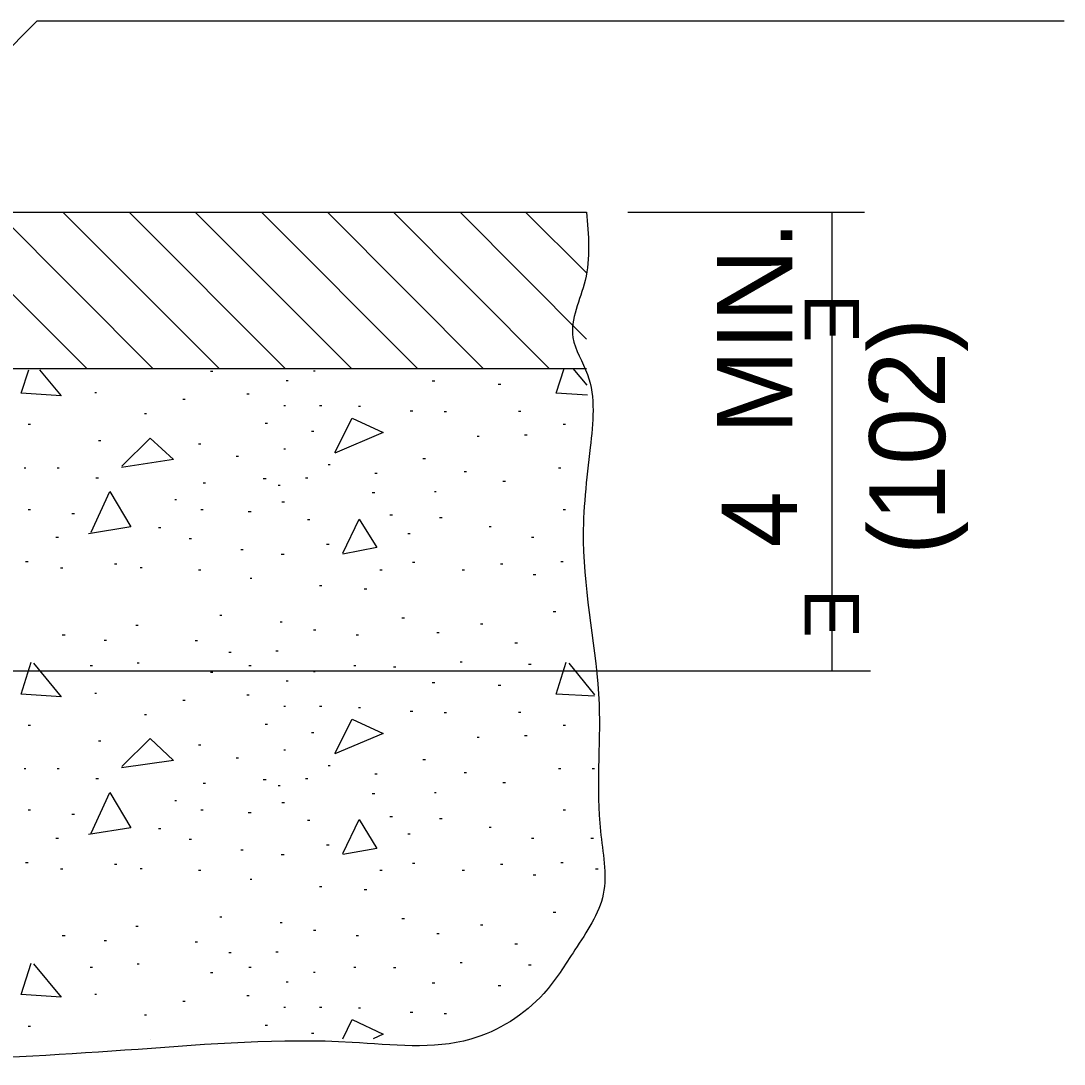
# Model space of a CAD drawing. Extents: x 74609 to 75969, y 51431 to 52244.
# Drawn here: x 75569.04 to 75599.99, y 51918.47 to 51949.42 of the extents above; entities that cross this region are included whole.
import ezdxf

# ---------------------------------------------------------------- set-up
doc = ezdxf.new("R2010")
doc.units = 0
doc.layers.add('Design_EX_Roadway Notes', color=7, linetype='Continuous')
doc.layers.add('Topo_Building', color=7, linetype='Continuous')

msp = doc.modelspace()

# ---------------------------------------------------------------- linework, layer by layer
at = {"layer": 'Design_EX_Roadway Notes'}
for p, q in [((75563.837, 51943.746), (75569.52, 51949.418)), ((75569.52, 51949.418), (75599.988, 51949.418)), ((75587.046, 51943.746), (75594.069, 51943.746)), ((75593.096, 51943.746), (75593.096, 51930.141)), ((75565.05, 51930.141), (75594.248, 51930.141))]:
    msp.add_line(p, q, dxfattribs=at)
at = {"layer": 'Topo_Building'}
for p, q in [((75557.669, 51943.746), (75585.819, 51943.746)), ((75563.85, 51939.108), (75585.819, 51939.108)), ((75574.668, 51939.027), (75574.736, 51939.027)), ((75577.718, 51939.041), (75577.773, 51939.041)), ((75576.905, 51938.751), (75576.972, 51938.751)), ((75581.237, 51938.738), (75581.319, 51938.738)), ((75583.196, 51938.64), (75583.278, 51938.64)), ((75571.232, 51938.394), (75571.286, 51938.394)), ((75575.745, 51938.351), (75575.814, 51938.351)), ((75573.84, 51938.199), (75573.909, 51938.199)), ((75576.837, 51938.007), (75576.891, 51938.007)), ((75577.896, 51938.007), (75577.967, 51938.007)), ((75579.056, 51937.992), (75579.111, 51937.992)), ((75572.708, 51937.772), (75572.765, 51937.772)), ((75580.587, 51937.854), (75580.671, 51937.854)), ((75581.595, 51937.827), (75581.664, 51937.827)), ((75583.805, 51937.841), (75583.872, 51937.841)), ((75569.258, 51937.454), (75569.328, 51937.454)), ((75576.284, 51937.481), (75576.353, 51937.481)), ((75585.128, 51937.454), (75585.197, 51937.454)), ((75577.662, 51937.245), (75577.733, 51937.245)), ((75582.575, 51937.097), (75582.632, 51937.097)), ((75583.983, 51937.137), (75584.054, 51937.137)), ((75571.343, 51936.972), (75571.413, 51936.972)), ((75574.311, 51936.875), (75574.379, 51936.875)), ((75576.837, 51936.723), (75576.891, 51936.723)), ((75575.427, 51936.501), (75575.496, 51936.501)), ((75580.961, 51936.434), (75581.045, 51936.434)), ((75569.136, 51936.158), (75569.19, 51936.158)), ((75570.116, 51936.158), (75570.171, 51936.158)), ((75578.159, 51936.255), (75578.216, 51936.255)), ((75582.188, 51936.048), (75582.258, 51936.048)), ((75584.99, 51936.158), (75585.059, 51936.158)), ((75571.259, 51935.867), (75571.343, 51935.867)), ((75576.228, 51935.84), (75576.312, 51935.84)), ((75577.484, 51935.867), (75577.553, 51935.867)), ((75579.539, 51936.006), (75579.608, 51936.006)), ((75583.335, 51935.759), (75583.416, 51935.759)), ((75574.446, 51935.715), (75574.517, 51935.715)), ((75576.669, 51935.648), (75576.726, 51935.648)), ((75581.306, 51935.453), (75581.361, 51935.453)), ((75573.605, 51935.217), (75573.66, 51935.217)), ((75576.78, 51935.15), (75576.864, 51935.15)), ((75579.456, 51935.426), (75579.539, 51935.426)), ((75569.258, 51934.928), (75569.328, 51934.928)), ((75574.379, 51934.928), (75574.446, 51934.928)), ((75575.786, 51934.86), (75575.868, 51934.86)), ((75585.128, 51934.928), (75585.197, 51934.928)), ((75570.555, 51934.806), (75570.626, 51934.806)), ((75577.538, 51934.628), (75577.607, 51934.628)), ((75579.981, 51934.763), (75580.065, 51934.763)), ((75581.457, 51934.682), (75581.54, 51934.682)), ((75573.125, 51934.392), (75573.192, 51934.392)), ((75580.52, 51934.211), (75580.587, 51934.211)), ((75582.935, 51934.419), (75582.989, 51934.419)), ((75570.074, 51934.101), (75570.155, 51934.101)), ((75574.034, 51934.059), (75574.103, 51934.059)), ((75578.105, 51933.894), (75578.186, 51933.894)), ((75584.189, 51934.101), (75584.259, 51934.101)), ((75575.567, 51933.741), (75575.634, 51933.741)), ((75576.764, 51933.603), (75576.848, 51933.603)), ((75569.177, 51933.384), (75569.258, 51933.384)), ((75571.812, 51933.314), (75571.881, 51933.314)), ((75580.658, 51933.357), (75580.725, 51933.357)), ((75583.265, 51933.314), (75583.335, 51933.314)), ((75585.059, 51933.384), (75585.128, 51933.384)), ((75570.212, 51933.189), (75570.281, 51933.189)), ((75572.573, 51933.206), (75572.64, 51933.206)), ((75574.311, 51933.135), (75574.379, 51933.135)), ((75579.692, 51933.135), (75579.761, 51933.135)), ((75582.134, 51933.135), (75582.204, 51933.135)), ((75584.232, 51932.997), (75584.316, 51932.997)), ((75575.841, 51932.889), (75575.895, 51932.889)), ((75577.896, 51932.667), (75577.967, 51932.667)), ((75579.222, 51932.57), (75579.306, 51932.57)), ((75574.944, 51931.784), (75574.998, 51931.784)), ((75584.825, 51931.893), (75584.906, 51931.893)), ((75572.445, 51931.494), (75572.516, 51931.494)), ((75576.726, 51931.589), (75576.794, 51931.589)), ((75580.341, 51931.713), (75580.422, 51931.713)), ((75582.672, 51931.535), (75582.74, 51931.535)), ((75570.266, 51931.205), (75570.35, 51931.205)), ((75577.718, 51931.356), (75577.787, 51931.356)), ((75578.987, 51931.205), (75579.056, 51931.205)), ((75581.375, 51931.272), (75581.445, 51931.272)), ((75571.508, 51931.05), (75571.577, 51931.05)), ((75574.214, 51931.037), (75574.283, 51931.037)), ((75583.694, 51930.969), (75583.775, 51930.969)), ((75575.207, 51930.693), (75575.274, 51930.693)), ((75576.602, 51930.734), (75576.669, 51930.734)), ((75571.097, 51930.293), (75571.164, 51930.293)), ((75572.489, 51930.377), (75572.546, 51930.377)), ((75575.801, 51930.293), (75575.868, 51930.293)), ((75578.919, 51930.293), (75578.973, 51930.293)), ((75580.092, 51930.252), (75580.16, 51930.252)), ((75582.066, 51930.404), (75582.134, 51930.404)), ((75584.094, 51930.335), (75584.175, 51930.335)), ((75574.668, 51930.099), (75574.736, 51930.099)), ((75577.718, 51930.113), (75577.773, 51930.113)), ((75576.905, 51929.837), (75576.972, 51929.837)), ((75581.237, 51929.796), (75581.319, 51929.796)), ((75583.196, 51929.712), (75583.278, 51929.712)), ((75571.232, 51929.477), (75571.286, 51929.477)), ((75573.84, 51929.271), (75573.909, 51929.271)), ((75575.745, 51929.423), (75575.814, 51929.423)), ((75576.837, 51929.093), (75576.891, 51929.093)), ((75577.896, 51929.093), (75577.967, 51929.093)), ((75579.056, 51929.049), (75579.111, 51929.049)), ((75580.587, 51928.941), (75580.671, 51928.941)), ((75572.708, 51928.844), (75572.765, 51928.844)), ((75581.595, 51928.898), (75581.664, 51928.898)), ((75583.805, 51928.914), (75583.872, 51928.914)), ((75569.258, 51928.527), (75569.328, 51928.527)), ((75576.284, 51928.554), (75576.353, 51928.554)), ((75585.128, 51928.527), (75585.197, 51928.527)), ((75571.343, 51928.058), (75571.413, 51928.058)), ((75577.662, 51928.307), (75577.733, 51928.307)), ((75582.575, 51928.169), (75582.632, 51928.169)), ((75583.983, 51928.223), (75584.054, 51928.223)), ((75574.311, 51927.947), (75574.379, 51927.947)), ((75576.837, 51927.795), (75576.891, 51927.795)), ((75575.427, 51927.56), (75575.496, 51927.56)), ((75580.961, 51927.506), (75581.045, 51927.506)), ((75569.136, 51927.243), (75569.19, 51927.243)), ((75570.116, 51927.243), (75570.171, 51927.243)), ((75578.159, 51927.327), (75578.216, 51927.327)), ((75579.539, 51927.078), (75579.608, 51927.078)), ((75582.188, 51927.119), (75582.258, 51927.119)), ((75584.99, 51927.243), (75585.059, 51927.243)), ((75585.984, 51927.243), (75586.055, 51927.243)), ((75571.259, 51926.94), (75571.343, 51926.94)), ((75574.446, 51926.802), (75574.517, 51926.802)), ((75576.228, 51926.913), (75576.312, 51926.913)), ((75577.484, 51926.94), (75577.553, 51926.94)), ((75583.335, 51926.829), (75583.416, 51926.829)), ((75576.669, 51926.732), (75576.726, 51926.732)), ((75579.456, 51926.496), (75579.539, 51926.496)), ((75581.306, 51926.526), (75581.361, 51926.526)), ((75573.605, 51926.291), (75573.66, 51926.291)), ((75576.78, 51926.235), (75576.864, 51926.235)), ((75569.258, 51926.016), (75569.328, 51926.016)), ((75570.555, 51925.89), (75570.626, 51925.89)), ((75574.379, 51926.016), (75574.446, 51926.016)), ((75575.786, 51925.932), (75575.868, 51925.932)), ((75585.128, 51926.016), (75585.197, 51926.016)), ((75577.538, 51925.71), (75577.607, 51925.71)), ((75579.981, 51925.821), (75580.065, 51925.821)), ((75581.457, 51925.754), (75581.54, 51925.754)), ((75573.125, 51925.464), (75573.192, 51925.464)), ((75580.52, 51925.299), (75580.587, 51925.299)), ((75582.935, 51925.505), (75582.989, 51925.505)), ((75570.074, 51925.175), (75570.155, 51925.175)), ((75574.034, 51925.148), (75574.103, 51925.148)), ((75578.105, 51924.98), (75578.186, 51924.98)), ((75584.189, 51925.175), (75584.259, 51925.175)), ((75585.944, 51925.175), (75586.025, 51925.175)), ((75575.567, 51924.828), (75575.634, 51924.828)), ((75576.764, 51924.69), (75576.848, 51924.69)), ((75569.177, 51924.456), (75569.258, 51924.456)), ((75571.812, 51924.401), (75571.881, 51924.401)), ((75580.658, 51924.428), (75580.725, 51924.428)), ((75583.265, 51924.401), (75583.335, 51924.401)), ((75585.059, 51924.456), (75585.128, 51924.456)), ((75570.212, 51924.263), (75570.281, 51924.263)), ((75572.573, 51924.278), (75572.64, 51924.278)), ((75574.311, 51924.221), (75574.379, 51924.221)), ((75579.692, 51924.221), (75579.761, 51924.221)), ((75582.134, 51924.221), (75582.204, 51924.221)), ((75584.232, 51924.083), (75584.316, 51924.083)), ((75586.082, 51924.263), (75586.163, 51924.263)), ((75575.841, 51923.958), (75575.895, 51923.958)), ((75577.896, 51923.736), (75577.967, 51923.736)), ((75579.222, 51923.655), (75579.306, 51923.655)), ((75574.944, 51922.841), (75574.998, 51922.841)), ((75580.341, 51922.787), (75580.422, 51922.787)), ((75584.825, 51922.979), (75584.906, 51922.979)), ((75572.445, 51922.566), (75572.516, 51922.566)), ((75576.726, 51922.676), (75576.794, 51922.676)), ((75577.718, 51922.44), (75577.787, 51922.44)), ((75582.672, 51922.607), (75582.74, 51922.607)), ((75570.266, 51922.289), (75570.35, 51922.289)), ((75571.508, 51922.139), (75571.577, 51922.139)), ((75578.987, 51922.289), (75579.056, 51922.289)), ((75581.375, 51922.344), (75581.445, 51922.344)), ((75574.214, 51922.095), (75574.283, 51922.095)), ((75583.694, 51922.041), (75583.775, 51922.041)), ((75575.207, 51921.779), (75575.274, 51921.779)), ((75576.602, 51921.806), (75576.669, 51921.806)), ((75571.097, 51921.351), (75571.164, 51921.351)), ((75572.489, 51921.449), (75572.546, 51921.449)), ((75575.801, 51921.351), (75575.868, 51921.351)), ((75577.718, 51921.2), (75577.773, 51921.2)), ((75578.919, 51921.351), (75578.973, 51921.351)), ((75580.092, 51921.338), (75580.16, 51921.338)), ((75582.066, 51921.489), (75582.134, 51921.489)), ((75584.094, 51921.419), (75584.175, 51921.419)), ((75574.668, 51921.186), (75574.736, 51921.186)), ((75576.905, 51920.91), (75576.972, 51920.91)), ((75581.237, 51920.883), (75581.319, 51920.883)), ((75583.196, 51920.799), (75583.278, 51920.799)), ((75571.232, 51920.55), (75571.286, 51920.55)), ((75573.84, 51920.343), (75573.909, 51920.343)), ((75575.745, 51920.51), (75575.814, 51920.51)), ((75576.837, 51920.165), (75576.891, 51920.165)), ((75577.896, 51920.165), (75577.967, 51920.165)), ((75579.056, 51920.138), (75579.111, 51920.138)), ((75580.587, 51920.013), (75580.671, 51920.013)), ((75581.595, 51919.97), (75581.664, 51919.97)), ((75572.708, 51919.929), (75572.765, 51919.929)), ((75569.258, 51919.596), (75569.328, 51919.596)), ((75576.284, 51919.626), (75576.353, 51919.626)), ((75577.662, 51919.391), (75577.733, 51919.391))]:
    msp.add_line(p, q, dxfattribs=at)
for points in [[(75570.996, 51939.108), (75566.361, 51943.746)], [(75572.957, 51939.108), (75568.322, 51943.746)], [(75574.917, 51939.108), (75570.281, 51943.746)], [(75576.875, 51939.108), (75572.255, 51943.746)], [(75578.849, 51939.108), (75574.214, 51943.746)], [(75580.809, 51939.108), (75576.174, 51943.746)], [(75582.756, 51939.108), (75578.132, 51943.746)], [(75584.714, 51939.108), (75580.092, 51943.746)], [(75585.819, 51939.978), (75582.066, 51943.746)], [(75585.819, 51941.939), (75584.01, 51943.746)], [(75569.052, 51938.378), (75569.274, 51939.068)], [(75569.591, 51939.068), (75570.239, 51938.297)], [(75584.922, 51938.378), (75585.155, 51939.108)], [(75585.417, 51939.108), (75585.833, 51938.613)], [(75570.239, 51938.297), (75569.052, 51938.378)], [(75585.846, 51938.31), (75584.922, 51938.378)], [(75578.354, 51936.612), (75578.865, 51937.634), (75579.788, 51937.208), (75578.354, 51936.599)], [(75572.033, 51936.212), (75572.876, 51937.04), (75573.566, 51936.407), (75572.019, 51936.171)], [(75571.124, 51934.254), (75571.676, 51935.453), (75572.297, 51934.406), (75571.04, 51934.197)], [(75578.586, 51933.632), (75579.071, 51934.638), (75579.596, 51933.797), (75578.586, 51933.603)], [(75569.412, 51930.362), (75570.239, 51929.366), (75569.052, 51929.45), (75569.342, 51930.39)], [(75584.922, 51929.45), (75585.212, 51930.39)], [(75585.294, 51930.362), (75586.055, 51929.423)], [(75586.055, 51929.382), (75584.922, 51929.45)], [(75578.354, 51927.684), (75578.865, 51928.706), (75579.788, 51928.278), (75578.354, 51927.671)], [(75572.033, 51927.297), (75572.876, 51928.127), (75573.566, 51927.479), (75572.019, 51927.257)], [(75571.124, 51925.326), (75571.676, 51926.526), (75572.297, 51925.478), (75571.04, 51925.283)], [(75578.586, 51924.719), (75579.071, 51925.727), (75579.596, 51924.869), (75578.586, 51924.69)], [(75569.412, 51921.449), (75570.239, 51920.454), (75569.052, 51920.538), (75569.342, 51921.462)], [(75578.586, 51919.226), (75578.865, 51919.791)], [(75578.865, 51919.791), (75579.788, 51919.364)], [(75579.788, 51919.364), (75579.485, 51919.226)], [(75572.876, 51919.199), (75572.876, 51919.199)], [(75572.876, 51919.199), (75572.876, 51919.199)]]:
    msp.add_lwpolyline(points, dxfattribs=at)
msp.add_spline([(75585.819, 51943.746), (75585.776, 51941.717), (75585.417, 51940.022), (75585.846, 51938.93), (75585.927, 51936.764), (75585.722, 51933.977), (75586.19, 51929.15), (75586.233, 51925.38), (75586.317, 51923.517), (75585.474, 51921.86), (75584.549, 51920.565), (75582.383, 51919.212), (75578.865, 51919.116), (75572.516, 51918.909), (75566.252, 51918.564), (75560.291, 51918.647), (75557.531, 51918.95), (75555.668, 51919.116)], degree=3, dxfattribs=at)

# ---------------------------------------------------------------- texts
at = {"layer": 'Design_EX_Roadway Notes'}
for s, height, rotation, p in [('MIN.', 2.2354, 90, (75591.929, 51937.164)), ('E', 1.614, 270, (75592.291, 51941.318)), ('(102)', 2.2503, 90, (75596.457, 51933.578)), ('4', 2.235, 90, (75592.064, 51933.797)), ('E', 1.614, 270, (75592.286, 51932.562))]:
    msp.add_text(s, height=height, rotation=rotation, dxfattribs=at).set_placement(p)

doc.saveas('drawing.dxf')
